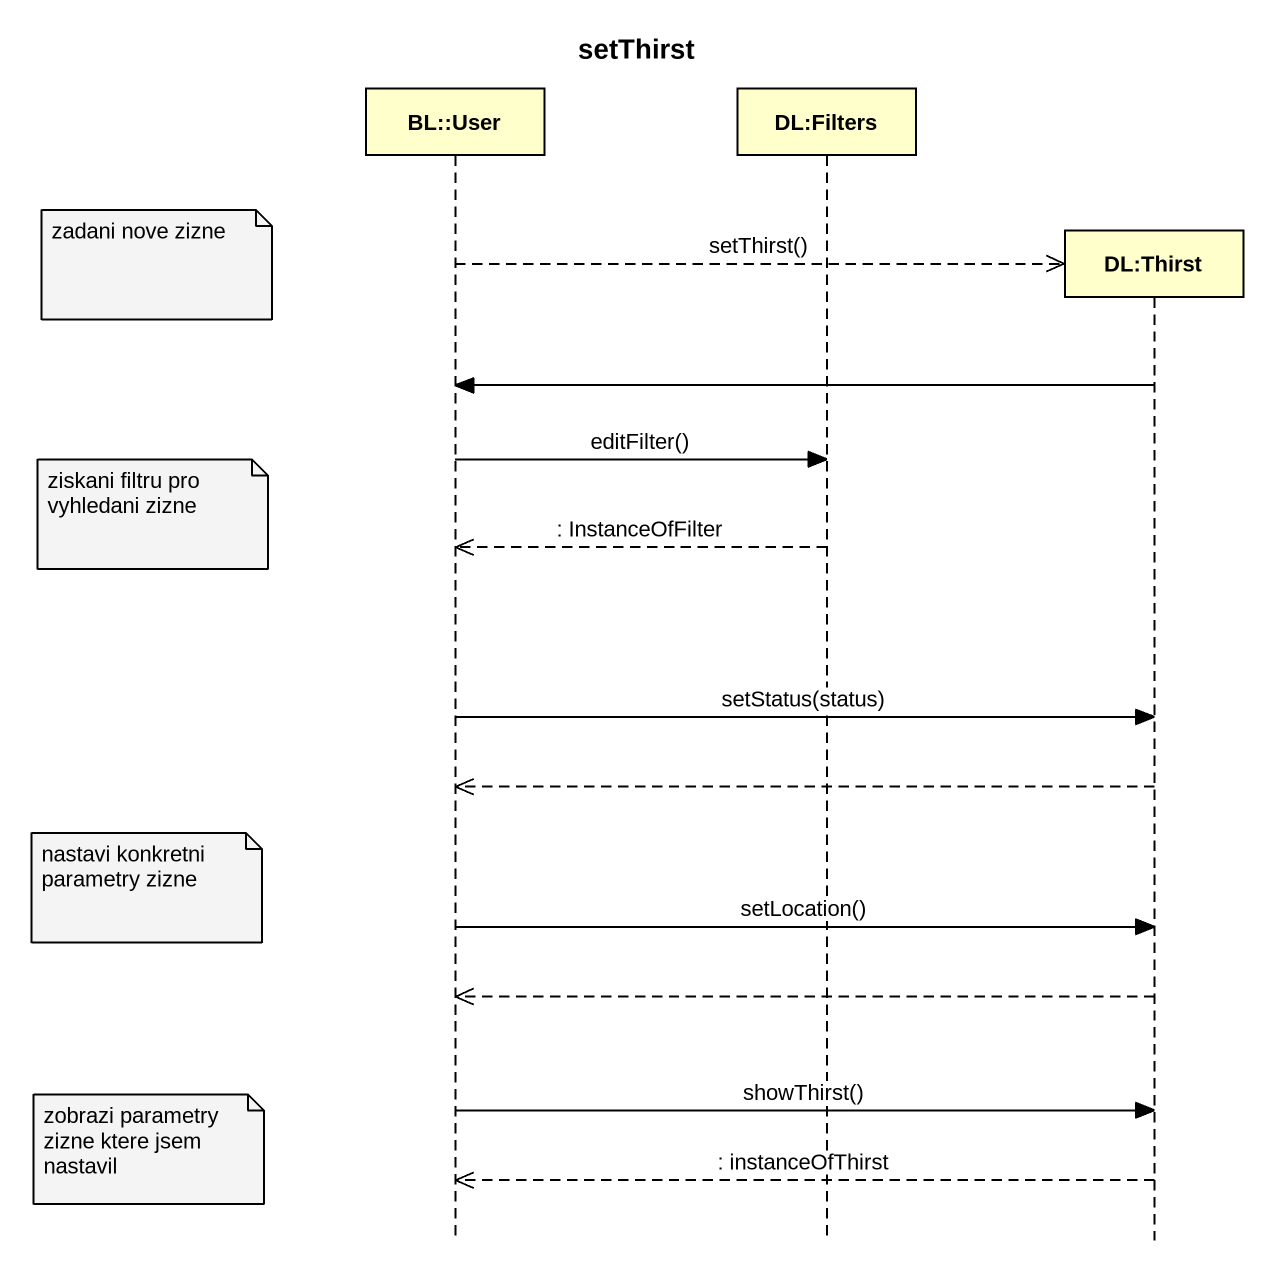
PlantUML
@startuml
title setThirst
hide footbox
participant "BL::User" as BL_User
participant "DL:Filters" as DL_Filters
participant "DL:Thirst" as DL_Thirst

BL_User -->> DL_Thirst ** : setThirst()
note left of BL_User : zadani nove zizne
DL_Thirst -> BL_User
BL_User -> DL_Filters : editFilter()
note left of BL_User : ziskani filtru pro vyhledani zizne
DL_Filters -->> BL_User : : InstanceOfFilter
BL_User -> DL_Thirst : setStatus(status)
DL_Thirst -->> BL_User
note left of BL_User : nastavi konkretni parametry zizne
BL_User -> DL_Thirst : setLocation()
DL_Thirst -->> BL_User
BL_User -> DL_Thirst : showThirst()
note left of BL_User : zobrazi parametry zizne ktere jsem nastavil
DL_Thirst -->> BL_User : : instanceOfThirst
@enduml
